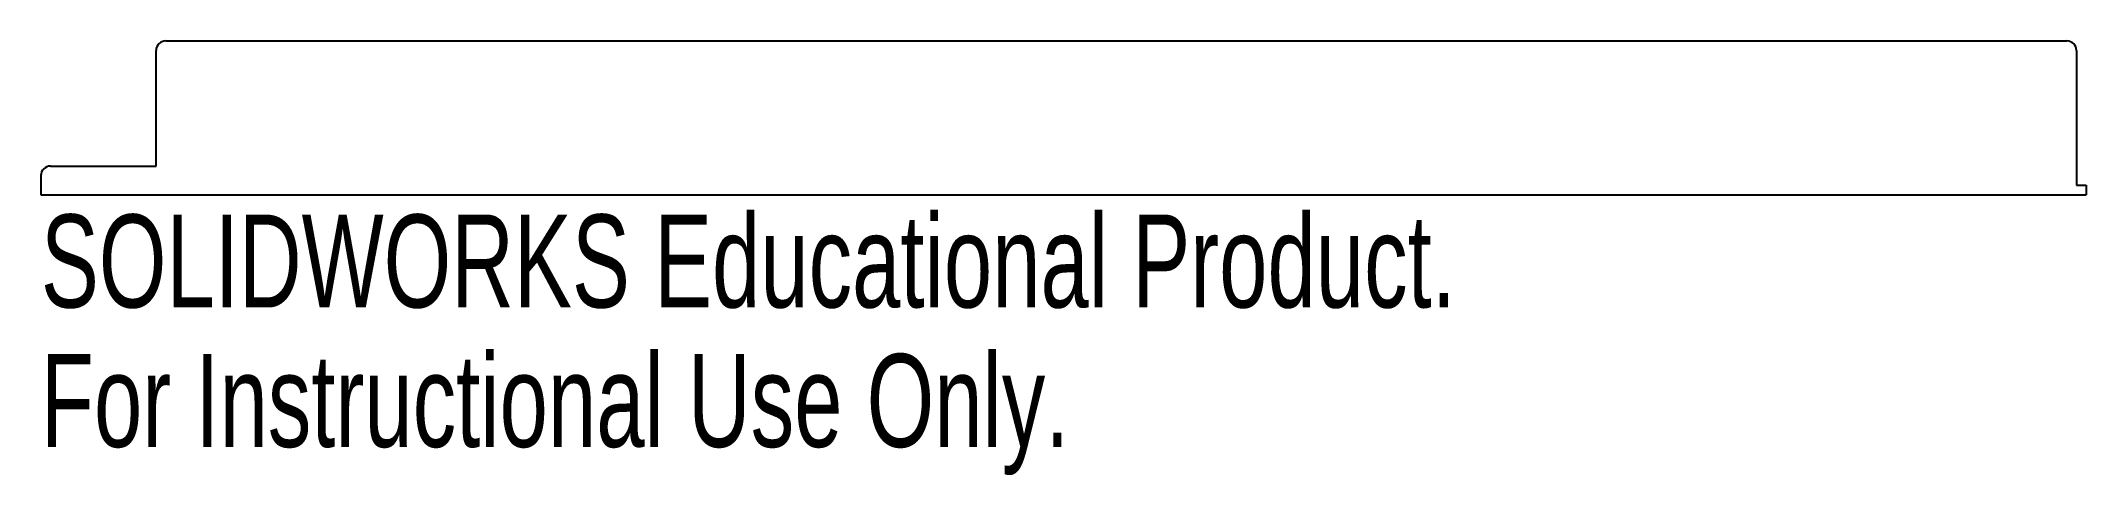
# Paper-space layout '_Front' of a CAD drawing. Header units: millimetres. Extents: x 0 to 106, y -15 to 8.
import ezdxf

# ---------------------------------------------------------------- set-up
doc = ezdxf.new("R2010")
doc.units = ezdxf.units.MM
doc.styles.add('SLDTEXTSTYLE0', font='TXT', dxfattribs={"width": 0.7})

psp = doc.layouts.new('_Front')

# ---------------------------------------------------------------- linework, layer by layer
at = {"color": 7, "linetype": 'Continuous', "lineweight": 25}
for p, q in [((6, 1.5), (6, 7.5)), ((6.5, 8), (105.5, 8)), ((106, 7.5), (106, 0.5)), ((0.5, 1.5), (6, 1.5)), ((0, 1), (0, 0)), ((0, 0), (106.5, 0)), ((106, 0.5), (106.5, 0.5)), ((106.5, 0.5), (106.5, 0))]:
    psp.add_line(p, q, dxfattribs=at)
for centre, start, end in [((6.5, 7.5), 90, 180), ((105.5, 7.5), 0, 90), ((0.5, 1), 90, 180)]:
    psp.add_arc(centre, 0.5, start, end, dxfattribs=at)

# ---------------------------------------------------------------- texts
at = {"color": 7, "linetype": 'Continuous', "char_height": 4.8336, "attachment_point": 1, "style": 'SLDTEXTSTYLE0'}
for s, insert in [('SOLIDWORKS Educational Product.', (0, -1.02)), ('For Instructional Use Only.', (0, -8.27))]:
    psp.add_mtext(s, dxfattribs=dict(at, insert=insert))

doc.saveas('drawing.dxf')
